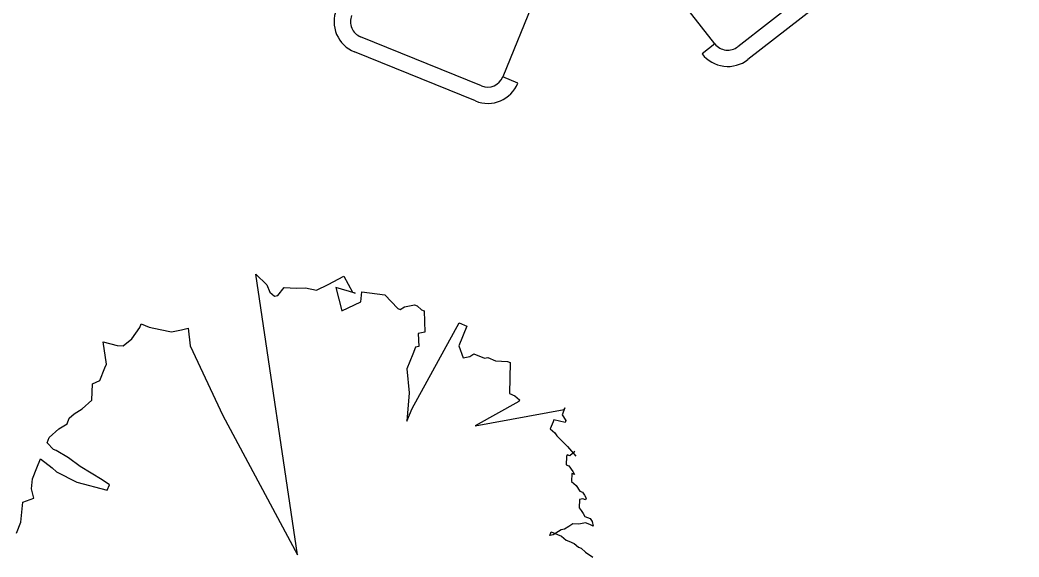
# Model space of a CAD drawing. Header units: millimetres. Extents: x 111 to 1506, y 14 to 566.
# Drawn here: x 263.855 to 266.915, y 98.27 to 99.916 of the extents above; entities that cross this region are included whole.
import ezdxf

# ---------------------------------------------------------------- set-up
doc = ezdxf.new("R2010")
doc.units = ezdxf.units.MM
doc.layers.add('fer', color=8, linetype='Continuous')

# ---------------------------------------------------------------- blocks, each defined once
blk = doc.blocks.new('tr')
at = {"layer": 'fer', "color": 97}
for p, q in [((1378.3542, 206.6047), (1378.3601, 206.6307)), ((1378.3542, 206.6047), (1378.3601, 206.6307)), ((1378.253, 206.5788), (1378.259, 206.5874)), ((1378.253, 206.5788), (1378.259, 206.5874)), ((1378.259, 206.5874), (1378.2709, 206.5961)), ((1378.259, 206.5874), (1378.2709, 206.5961)), ((1378.259, 206.5874), (1378.259, 206.5874)), ((1378.259, 206.5874), (1378.259, 206.5874)), ((1378.2709, 206.5961), (1378.2709, 206.5874)), ((1378.2709, 206.5961), (1378.2709, 206.5874)), ((1378.2709, 206.5874), (1378.2709, 206.5788)), ((1378.2709, 206.5874), (1378.2709, 206.5788)), ((1378.3482, 206.5874), (1378.3542, 206.6047)), ((1378.3482, 206.5874), (1378.3542, 206.6047)), ((1378.3482, 206.5788), (1378.3482, 206.5874)), ((1378.3482, 206.5788), (1378.3482, 206.5874)), ((1378.2411, 206.5441), (1378.2471, 206.5528)), ((1378.2411, 206.5441), (1378.2471, 206.5528)), ((1378.2471, 206.5528), (1378.253, 206.5614)), ((1378.2471, 206.5528), (1378.253, 206.5614)), ((1378.253, 206.5614), (1378.253, 206.5788)), ((1378.253, 206.5614), (1378.253, 206.5788)), ((1378.2709, 206.5788), (1378.2709, 206.5701)), ((1378.2709, 206.5788), (1378.2709, 206.5788)), ((1378.2709, 206.5788), (1378.2709, 206.5701)), ((1378.2709, 206.5788), (1378.2709, 206.5788)), ((1378.2709, 206.5701), (1378.2828, 206.5528)), ((1378.2709, 206.5701), (1378.2828, 206.5528)), ((1378.2828, 206.5528), (1378.2887, 206.5354)), ((1378.2828, 206.5528), (1378.2887, 206.5354)), ((1378.3423, 206.5614), (1378.3482, 206.5788)), ((1378.3423, 206.5614), (1378.3482, 206.5788)), ((1378.3423, 206.5441), (1378.3423, 206.5614)), ((1378.3423, 206.5441), (1378.3423, 206.5614)), ((1378.1875, 206.5268), (1378.1935, 206.5354)), ((1378.1875, 206.5268), (1378.1935, 206.5354)), ((1378.1875, 206.5181), (1378.1875, 206.5268)), ((1378.1875, 206.5181), (1378.1875, 206.5268)), ((1378.1935, 206.5354), (1378.1994, 206.5441)), ((1378.1935, 206.5354), (1378.1994, 206.5441)), ((1378.1994, 206.5441), (1378.2054, 206.5441)), ((1378.1994, 206.5441), (1378.2054, 206.5441)), ((1378.2054, 206.5441), (1378.2054, 206.5354)), ((1378.2054, 206.5441), (1378.2054, 206.5441)), ((1378.2054, 206.5441), (1378.2054, 206.5354)), ((1378.2054, 206.5441), (1378.2054, 206.5441)), ((1378.2054, 206.5354), (1378.2113, 206.5268)), ((1378.2054, 206.5354), (1378.2054, 206.5354)), ((1378.2054, 206.5354), (1378.2113, 206.5268)), ((1378.2054, 206.5354), (1378.2054, 206.5354)), ((1378.2113, 206.5268), (1378.2351, 206.5354)), ((1378.2113, 206.5268), (1378.2351, 206.5354)), ((1378.2351, 206.5354), (1378.2411, 206.5441)), ((1378.2351, 206.5354), (1378.2411, 206.5441)), ((1378.2351, 206.5354), (1378.2351, 206.5354)), ((1378.2351, 206.5354), (1378.2351, 206.5354)), ((1378.2887, 206.5354), (1378.3006, 206.5268)), ((1378.2887, 206.5354), (1378.3006, 206.5268)), ((1378.3006, 206.5268), (1378.3125, 206.5181)), ((1378.3006, 206.5268), (1378.3125, 206.5181)), ((1378.3363, 206.5181), (1378.3423, 206.5354)), ((1378.3363, 206.5181), (1378.3423, 206.5354)), ((1378.3423, 206.5441), (1378.3423, 206.5441)), ((1378.3423, 206.5354), (1378.3423, 206.5441)), ((1378.3423, 206.5441), (1378.3423, 206.5441)), ((1378.3423, 206.5354), (1378.3423, 206.5441)), ((1378.1697, 206.4834), (1378.1756, 206.5008)), ((1378.1697, 206.4834), (1378.1756, 206.5008)), ((1378.1756, 206.5008), (1378.1875, 206.5181)), ((1378.1756, 206.5008), (1378.1875, 206.5181)), ((1378.3125, 206.5181), (1378.3185, 206.5094)), ((1378.3125, 206.5181), (1378.3185, 206.5094)), ((1378.3185, 206.5094), (1378.3423, 206.4921)), ((1378.3185, 206.5094), (1378.3423, 206.4921)), ((1378.3363, 206.4834), (1378.3363, 206.5181)), ((1378.3363, 206.4834), (1378.3363, 206.5181)), ((1378.3423, 206.4921), (1378.3482, 206.4834)), ((1378.3423, 206.4921), (1378.3482, 206.4834)), ((1378.0745, 206.4314), (1378.0923, 206.4661)), ((1378.0745, 206.4314), (1378.0923, 206.4661)), ((1378.128, 206.4574), (1378.1399, 206.4748)), ((1378.128, 206.4574), (1378.1399, 206.4748)), ((1378.1399, 206.4748), (1378.1459, 206.4834)), ((1378.1399, 206.4748), (1378.1459, 206.4834)), ((1378.1399, 206.4748), (1378.1399, 206.4748)), ((1378.1399, 206.4748), (1378.1399, 206.4748)), ((1378.1459, 206.4748), (1378.1697, 206.4834)), ((1378.1459, 206.4834), (1378.1459, 206.4748)), ((1378.1459, 206.4748), (1378.1697, 206.4834)), ((1378.1459, 206.4834), (1378.1459, 206.4748)), ((1378.3363, 206.4834), (1378.3363, 206.4834)), ((1378.3482, 206.4834), (1378.3363, 206.4834)), ((1378.3363, 206.4834), (1378.3363, 206.4834)), ((1378.3482, 206.4834), (1378.3363, 206.4834)), ((1378.0566, 206.3881), (1378.0745, 206.4314)), ((1378.0566, 206.3881), (1378.0745, 206.4314)), ((1378.0804, 206.4574), (1378.0983, 206.4488)), ((1378.0804, 206.4574), (1378.0983, 206.4488)), ((1378.0983, 206.4488), (1378.0983, 206.4401)), ((1378.0983, 206.4488), (1378.0983, 206.4488)), ((1378.0983, 206.4488), (1378.0983, 206.4401)), ((1378.0983, 206.4488), (1378.0983, 206.4488)), ((1378.0983, 206.4401), (1378.1042, 206.4401)), ((1378.0983, 206.4401), (1378.0983, 206.4401)), ((1378.0983, 206.4401), (1378.1042, 206.4401)), ((1378.0983, 206.4401), (1378.0983, 206.4401)), ((1378.1042, 206.4401), (1378.128, 206.4488)), ((1378.1042, 206.4401), (1378.128, 206.4488)), ((1378.128, 206.4574), (1378.128, 206.4574)), ((1378.128, 206.4574), (1378.128, 206.4574)), ((1378.128, 206.4574), (1378.128, 206.4574)), ((1378.128, 206.4488), (1378.128, 206.4574)), ((1378.128, 206.4574), (1378.128, 206.4574)), ((1378.128, 206.4574), (1378.128, 206.4574)), ((1378.128, 206.4574), (1378.128, 206.4574)), ((1378.128, 206.4488), (1378.128, 206.4574)), ((1377.9674, 206.3794), (1377.9912, 206.3794)), ((1377.9733, 206.3794), (1377.9674, 206.3794)), ((1377.9674, 206.3794), (1377.9912, 206.3794)), ((1377.9733, 206.3794), (1377.9674, 206.3794)), ((1378.1221, 206.1455), (1377.9733, 206.3794)), ((1378.1221, 206.1455), (1377.9733, 206.3794)), ((1377.9912, 206.3794), (1378.0031, 206.3968)), ((1377.9912, 206.3794), (1378.0031, 206.3968)), ((1378.0031, 206.3968), (1378.009, 206.3968)), ((1378.0031, 206.3968), (1378.009, 206.3968)), ((1378.009, 206.3968), (1378.015, 206.3621)), ((1378.009, 206.3968), (1378.015, 206.3621)), ((1378.0447, 206.3621), (1378.0507, 206.3794)), ((1378.0447, 206.3621), (1378.0507, 206.3794)), ((1378.0507, 206.3794), (1378.0566, 206.3881)), ((1378.0507, 206.3794), (1378.0566, 206.3881)), ((1378.0566, 206.3881), (1378.0566, 206.3881)), ((1378.0566, 206.3881), (1378.0566, 206.3881)), ((1378.015, 206.3621), (1378.0209, 206.3621)), ((1378.015, 206.3621), (1378.0209, 206.3621)), ((1378.0209, 206.3621), (1378.0447, 206.3621)), ((1378.0209, 206.3621), (1378.0447, 206.3621)), ((1377.9912, 206.2235), (1377.9971, 206.2408)), ((1377.9912, 206.2235), (1377.9971, 206.2408)), ((1377.9912, 206.2061), (1377.9912, 206.2235)), ((1377.9912, 206.2061), (1377.9912, 206.2235)), ((1377.9971, 206.2408), (1378.0031, 206.2408)), ((1377.9971, 206.2408), (1378.0031, 206.2408)), ((1378.0031, 206.2408), (1378.1221, 206.1455)), ((1378.0031, 206.2408), (1378.1221, 206.1455)), ((1377.9019, 206.1715), (1377.9912, 206.2061)), ((1377.9019, 206.1715), (1377.9912, 206.2061)), ((1377.9019, 206.1628), (1377.9019, 206.1715)), ((1377.9019, 206.1628), (1377.9019, 206.1715)), ((1377.9138, 206.1281), (1377.9019, 206.1628)), ((1377.9138, 206.1281), (1377.9019, 206.1628)), ((1377.9138, 206.1021), (1377.9138, 206.1281)), ((1377.9138, 206.1021), (1377.9138, 206.1281)), ((1377.9197, 206.0935), (1377.9138, 206.1021)), ((1377.9197, 206.0935), (1377.9138, 206.1021)), ((1377.9197, 206.0588), (1377.9197, 206.0935)), ((1377.9197, 206.0588), (1377.9197, 206.0935)), ((1377.9138, 206.0068), (1377.9435, 206.0328)), ((1377.9138, 206.0068), (1377.9435, 206.0328)), ((1377.9316, 206.0501), (1377.9197, 206.0588)), ((1377.9316, 206.0501), (1377.9197, 206.0588)), ((1377.9435, 206.0328), (1377.9316, 206.0501)), ((1377.9435, 206.0328), (1377.9316, 206.0501)), ((1377.8483, 206.0068), (1377.9138, 206.0068)), ((1377.8483, 206.0068), (1377.9138, 206.0068)), ((1377.8483, 206.0068), (1377.8483, 206.0068)), ((1377.8483, 205.9808), (1377.8483, 206.0068)), ((1377.8483, 206.0068), (1377.8483, 206.0068)), ((1377.8483, 205.9808), (1377.8483, 206.0068)), ((1378.1459, 205.9462), (1377.8483, 205.9808)), ((1378.1459, 205.9462), (1377.8483, 205.9808)), ((1377.8483, 205.9808), (1377.8483, 205.9808)), ((1377.8483, 205.9808), (1377.8483, 205.9808)), ((1378.1042, 205.9202), (1378.1875, 205.9462)), ((1378.1042, 205.9202), (1378.1875, 205.9462)), ((1378.1875, 205.9462), (1378.1459, 205.9462)), ((1378.1875, 205.9462), (1378.1459, 205.9462)), ((1378.0388, 205.8855), (1378.1042, 205.9202)), ((1378.0388, 205.8855), (1378.1042, 205.9202)), ((1377.8543, 205.8682), (1377.9138, 205.8942)), ((1377.8543, 205.8682), (1377.9138, 205.8942)), ((1377.9138, 205.8942), (1377.9257, 205.8768)), ((1377.9138, 205.8942), (1377.9257, 205.8768)), ((1377.9257, 205.8768), (1377.9614, 205.8942)), ((1377.9257, 205.8768), (1377.9614, 205.8942)), ((1377.9614, 205.8942), (1377.9674, 205.8855)), ((1377.9614, 205.8942), (1377.9674, 205.8855)), ((1377.9674, 205.8855), (1377.9912, 205.8855)), ((1377.9674, 205.8855), (1377.9912, 205.8855)), ((1377.9912, 205.8855), (1378.0388, 205.8855)), ((1377.9912, 205.8855), (1378.0388, 205.8855)), ((1377.8483, 205.8422), (1377.8543, 205.8595)), ((1377.8483, 205.8422), (1377.8543, 205.8595)), ((1377.8543, 205.8682), (1377.8543, 205.8682)), ((1377.8543, 205.8595), (1377.8543, 205.8682)), ((1377.8543, 205.8682), (1377.8543, 205.8682)), ((1377.8543, 205.8595), (1377.8543, 205.8682)), ((1377.8483, 205.8335), (1377.8483, 205.8422)), ((1377.8483, 205.8335), (1377.8483, 205.8422)), ((1377.8662, 205.8075), (1377.8483, 205.8335)), ((1377.8662, 205.8075), (1377.8483, 205.8335)), ((1377.8543, 205.7382), (1377.8781, 205.7902)), ((1377.8543, 205.7382), (1377.8781, 205.7902)), ((1377.8781, 205.7988), (1377.8662, 205.8075)), ((1377.8781, 205.7988), (1377.8662, 205.8075)), ((1377.8781, 205.7902), (1377.8781, 205.7988)), ((1377.8781, 205.7902), (1377.8781, 205.7988)), ((1378.6934, 205.7902), (1377.9435, 205.3482)), ((1378.6934, 205.7902), (1377.9435, 205.3482)), ((1378.3839, 205.4175), (1378.6934, 205.7902)), ((1378.3839, 205.4175), (1378.6934, 205.7902)), ((1377.8721, 205.6688), (1377.8543, 205.7382)), ((1377.8721, 205.6688), (1377.8543, 205.7382)), ((1377.9019, 205.6775), (1377.8721, 205.6688)), ((1377.9019, 205.6775), (1377.8721, 205.6688)), ((1377.9495, 205.6342), (1377.9019, 205.6775)), ((1377.9495, 205.6342), (1377.9019, 205.6775)), ((1377.8483, 205.5995), (1377.884, 205.6429)), ((1377.8483, 205.5995), (1377.884, 205.6429)), ((1377.884, 205.6515), (1377.89, 205.5909)), ((1377.884, 205.6515), (1377.884, 205.6515)), ((1377.884, 205.6429), (1377.884, 205.6515)), ((1377.884, 205.6515), (1377.89, 205.5909)), ((1377.884, 205.6515), (1377.884, 205.6515)), ((1377.884, 205.6429), (1377.884, 205.6515)), ((1377.89, 205.5909), (1377.9495, 205.6342)), ((1377.89, 205.5909), (1377.9495, 205.6342)), ((1377.89, 205.5649), (1377.8483, 205.5995)), ((1377.89, 205.5649), (1377.8483, 205.5995)), ((1377.9197, 205.5389), (1377.89, 205.5649)), ((1377.9197, 205.5389), (1377.89, 205.5649)), ((1377.9257, 205.5042), (1377.9197, 205.5389)), ((1377.9257, 205.5042), (1377.9197, 205.5389)), ((1377.9376, 205.4782), (1377.9257, 205.5042)), ((1377.9376, 205.4782), (1377.9257, 205.5042)), ((1377.9495, 205.4435), (1377.9376, 205.4782)), ((1377.9495, 205.4435), (1377.9376, 205.4782)), ((1377.9793, 205.4349), (1377.9495, 205.4435)), ((1377.9793, 205.4349), (1377.9495, 205.4435)), ((1377.9852, 205.4262), (1377.9793, 205.4349)), ((1377.9852, 205.4262), (1377.9793, 205.4349)), ((1377.9793, 205.4089), (1377.9852, 205.4262)), ((1377.9793, 205.4089), (1377.9852, 205.4262)), ((1377.9435, 205.3482), (1377.9614, 205.3915)), ((1377.9435, 205.3482), (1377.9614, 205.3915)), ((1377.9614, 205.3915), (1377.9793, 205.4089)), ((1377.9614, 205.3915), (1377.9793, 205.4089)), ((1378.2232, 205.2442), (1378.3839, 205.4175)), ((1378.2232, 205.2442), (1378.3839, 205.4175)), ((1377.9435, 205.3482), (1377.9435, 205.3482)), ((1377.9435, 205.3482), (1377.9435, 205.3482)), ((1378.1756, 205.2182), (1378.2232, 205.2442)), ((1378.1756, 205.2182), (1378.2232, 205.2442)), ((1378.1756, 205.2182), (1378.1756, 205.2182)), ((1378.1756, 205.2182), (1378.1756, 205.2182)), ((1378.1875, 205.2009), (1378.1756, 205.2182)), ((1378.1756, 205.2182), (1378.1756, 205.2182)), ((1378.1756, 205.2182), (1378.1756, 205.2182)), ((1378.1875, 205.2009), (1378.1756, 205.2182)), ((1378.2054, 205.1749), (1378.1875, 205.2009)), ((1378.2054, 205.1749), (1378.1875, 205.2009)), ((1378.2113, 205.1402), (1378.2054, 205.1749)), ((1378.2113, 205.1402), (1378.2054, 205.1749)), ((1378.7112, 205.1749), (1378.7053, 205.1489)), ((1378.7112, 205.1749), (1378.7053, 205.1489)), ((1378.7291, 205.1749), (1378.7112, 205.1749)), ((1378.7291, 205.1749), (1378.7112, 205.1749)), ((1378.741, 205.0796), (1378.7291, 205.1749)), ((1378.741, 205.0796), (1378.7291, 205.1749)), ((1378.7053, 205.1489), (1378.6934, 205.0709)), ((1378.7053, 205.1489), (1378.6934, 205.0709)), ((1378.2113, 205.1402), (1378.2113, 205.1402)), ((1378.2173, 205.1056), (1378.2113, 205.1402)), ((1378.2113, 205.1402), (1378.2113, 205.1402)), ((1378.2173, 205.1056), (1378.2113, 205.1402)), ((1378.2173, 205.0796), (1378.2173, 205.1056)), ((1378.2173, 205.0796), (1378.2173, 205.1056)), ((1378.2292, 205.0796), (1378.2173, 205.0796)), ((1378.2292, 205.0796), (1378.2173, 205.0796)), ((1378.2709, 205.0709), (1378.2292, 205.0796)), ((1378.2709, 205.0709), (1378.2292, 205.0796)), ((1378.3006, 205.0536), (1378.2709, 205.0709)), ((1378.3006, 205.0536), (1378.2709, 205.0709)), ((1378.3066, 205.0363), (1378.3006, 205.0536)), ((1378.3066, 205.0363), (1378.3006, 205.0536)), ((1378.6934, 205.0709), (1378.6815, 205.0276)), ((1378.6934, 205.0709), (1378.6815, 205.0276)), ((1378.735, 205.0103), (1378.741, 205.0796)), ((1378.735, 205.0103), (1378.741, 205.0796)), ((1378.3125, 204.9929), (1378.3066, 205.0363)), ((1378.3125, 204.9929), (1378.3066, 205.0363)), ((1378.372, 205.0276), (1378.3125, 204.9929)), ((1378.372, 205.0276), (1378.3125, 204.9929)), ((1378.3839, 205.0276), (1378.372, 205.0276)), ((1378.3839, 205.0276), (1378.372, 205.0276)), ((1378.4256, 205.0276), (1378.3839, 205.0276)), ((1378.4256, 205.0276), (1378.3839, 205.0276)), ((1378.4434, 205.0103), (1378.4256, 205.0276)), ((1378.4434, 205.0103), (1378.4256, 205.0276)), ((1378.491, 205.0276), (1378.4434, 205.0103)), ((1378.491, 205.0276), (1378.4434, 205.0103)), ((1378.5268, 205.0103), (1378.491, 205.0276)), ((1378.5268, 205.0103), (1378.491, 205.0276)), ((1378.6815, 205.0276), (1378.6755, 204.9843)), ((1378.6815, 205.0276), (1378.6755, 204.9843)), ((1378.5506, 204.9929), (1378.5268, 205.0103)), ((1378.5506, 204.9929), (1378.5268, 205.0103)), ((1378.5684, 204.9843), (1378.5506, 204.9929)), ((1378.5684, 204.9843), (1378.5506, 204.9929)), ((1378.7172, 204.9496), (1378.7291, 204.9929)), ((1378.7172, 204.9496), (1378.7291, 204.9929)), ((1378.7291, 204.9929), (1378.735, 205.0103)), ((1378.7291, 204.9929), (1378.735, 205.0103)), ((1378.5863, 204.9843), (1378.5684, 204.9843)), ((1378.5863, 204.9843), (1378.5684, 204.9843)), ((1378.6101, 204.9669), (1378.5863, 204.9843)), ((1378.6101, 204.9669), (1378.5863, 204.9843)), ((1378.6458, 204.9496), (1378.6101, 204.9669)), ((1378.6458, 204.9496), (1378.6101, 204.9669)), ((1378.6755, 204.9756), (1378.6636, 204.9496)), ((1378.6755, 204.9756), (1378.6636, 204.9496)), ((1378.6755, 204.9843), (1378.6755, 204.9756)), ((1378.6755, 204.9843), (1378.6755, 204.9756)), ((1378.8362, 204.9756), (1378.8124, 204.9583)), ((1378.8362, 204.9756), (1378.8124, 204.9583)), ((1378.86, 204.9496), (1378.8362, 204.9756)), ((1378.86, 204.9496), (1378.8362, 204.9756)), ((1378.9195, 204.9669), (1378.8898, 204.9583)), ((1378.9195, 204.9669), (1378.8898, 204.9583)), ((1378.9552, 204.9669), (1378.9195, 204.9669)), ((1378.9552, 204.9669), (1378.9195, 204.9669)), ((1378.6636, 204.9496), (1378.6458, 204.9496)), ((1378.6636, 204.9496), (1378.6458, 204.9496)), ((1378.7469, 204.9496), (1378.7172, 204.9496)), ((1378.7469, 204.9496), (1378.7172, 204.9496)), ((1378.7827, 204.9496), (1378.7469, 204.9496)), ((1378.7827, 204.9496), (1378.7469, 204.9496)), ((1378.8124, 204.9583), (1378.7827, 204.9496)), ((1378.8124, 204.9583), (1378.7827, 204.9496)), ((1378.8898, 204.9583), (1378.86, 204.9496)), ((1378.8898, 204.9583), (1378.86, 204.9496))]:
    blk.add_line(p, q, dxfattribs=at)
blk = doc.blocks.new('sandasl')
at = {"layer": 'fer'}
for p, q in [((1590.6641, 80.6329), (1591.0105, 80.4329)), ((1590.6641, 80.6329), (1591.0105, 80.4329)), ((1590.6391, 80.5896), (1590.9855, 80.3896)), ((1590.6391, 80.5896), (1590.9855, 80.3896)), ((1591.0038, 80.3213), (1590.8288, 80.0182)), ((1591.0038, 80.3213), (1590.8288, 80.0182)), ((1591.0038, 80.3213), (1591.0471, 80.2963)), ((1591.0038, 80.3213), (1591.0471, 80.2963)), ((1591.3419, 79.8073), (1591.3419, 79.7573)), ((1591.3419, 79.8073), (1591.3419, 79.7573)), ((1590.9919, 79.7573), (1591.3419, 79.7573)), ((1590.9919, 79.7573), (1591.3419, 79.7573)), ((1591.3919, 79.7073), (1591.3919, 79.3073)), ((1591.3919, 79.7073), (1591.3919, 79.3073)), ((1591.4419, 79.7073), (1591.4419, 79.3073)), ((1591.4419, 79.7073), (1591.4419, 79.3073))]:
    blk.add_line(p, q, dxfattribs=at)
for centre, radius, start, end in [((1590.9605, 80.3463), 0.1, 330, 60), ((1590.9605, 80.3463), 0.1, 330, 60), ((1590.9605, 80.3463), 0.05, 330, 60), ((1590.9605, 80.3463), 0.05, 330, 60), ((1591.3419, 79.7073), 0.1, 0, 90), ((1591.3419, 79.7073), 0.1, 0, 90), ((1591.3419, 79.7073), 0.05, 0, 90), ((1591.3419, 79.7073), 0.05, 0, 90), ((1591.3419, 79.3073), 0.05, 270, 0), ((1591.3419, 79.3073), 0.1, 270, 0), ((1591.3419, 79.3073), 0.05, 270, 0), ((1591.3419, 79.3073), 0.1, 270, 0)]:
    blk.add_arc(centre, radius, start, end, dxfattribs=at)

msp = doc.modelspace()

# ---------------------------------------------------------------- hatches: boundary and pattern name
at = {"lineweight": 100, "ltscale": 1000}
h = msp.add_hatch(dxfattribs=at)
h.set_pattern_fill('AR-HBONE', color=256, scale=0.046, angle=-22.08523, style=0)
h.set_pattern_definition([(22.914772, (797.12783, 1599.99595), (0.097837146, 0.241122153), [0.552, -0.184]), (112.914772, (797.29731, 1600.0676), (0.097837146, 0.241122153), [0.552, -0.184])])
edge = h.paths.add_edge_path()
edge.add_line((295.08201, 132.30753), (297.74963, 131.63818))
edge.add_line((297.74963, 131.63818), (297.54448, 130.9164))
edge.add_line((297.54448, 130.9164), (248.83294, 99.17733))
edge.add_line((248.83294, 99.17733), (247.06971, 88.40748))
edge.add_line((247.06971, 88.40748), (245.10407, 88.77997))
edge.add_line((245.10407, 88.77997), (247.00179, 100.37129))
edge.add_line((247.00179, 100.37129), (294.89948, 131.58008))
edge.add_line((294.89948, 131.58008), (295.07765, 132.30862))
edge.add_line((295.07765, 132.30862), (297.72701, 131.64385))

# ---------------------------------------------------------------- block references
at = {"lineweight": 100, "rotation": 247.9147716791316}
for name, p in [('sandasl', (789.75007, 1604.30742)), ('tr', (592.38347, 1453.18295))]:
    msp.add_blockref(name, p, dxfattribs=at)

doc.saveas('drawing.dxf')
